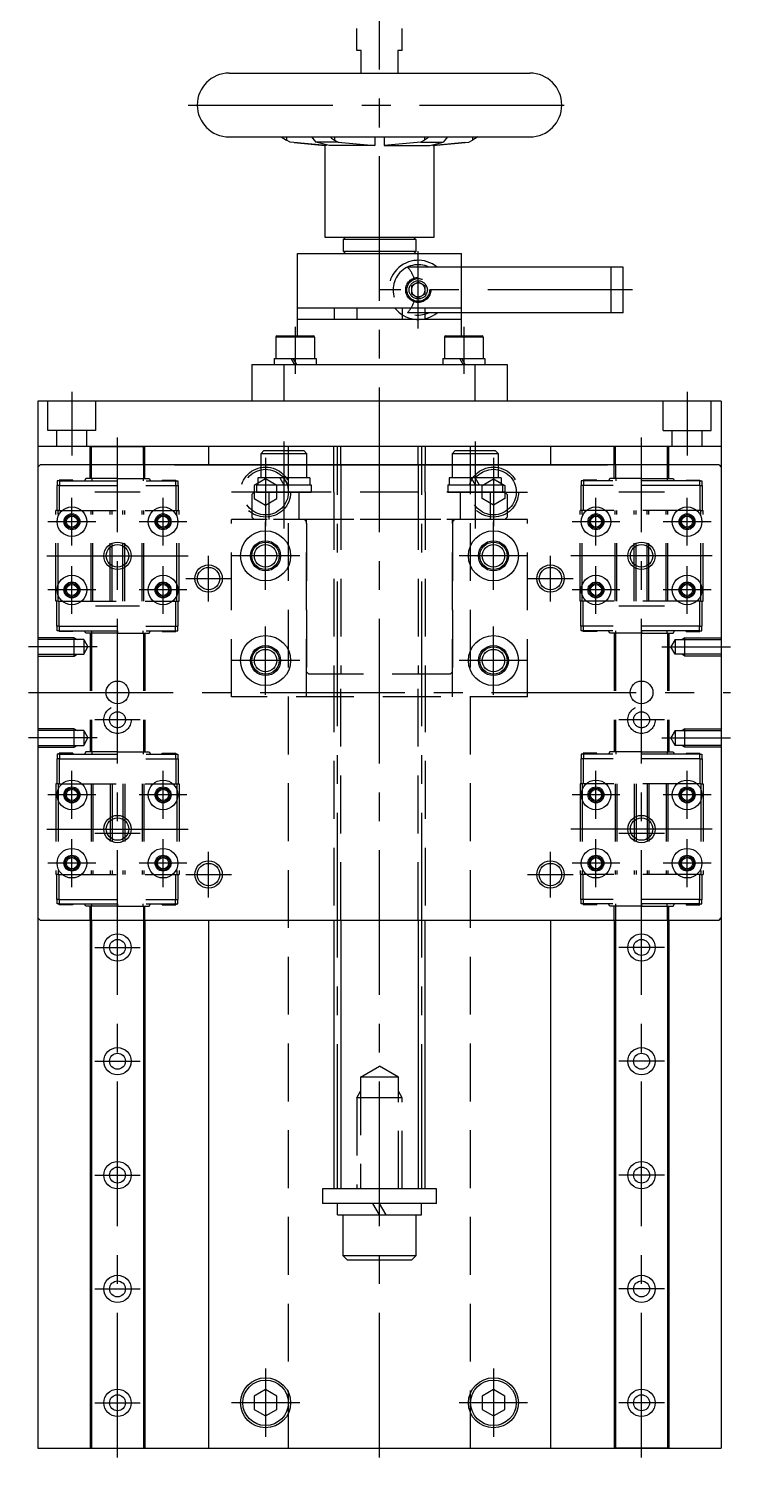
# Model space of a CAD drawing. Extents: x -27 to 423, y -21 to 533.
# Drawn here: x 268.8 to 422.8, y -2 to 311.8 of the extents above; entities that cross this region are included whole.
import ezdxf

# ---------------------------------------------------------------- set-up
doc = ezdxf.new("R2010")
doc.units = 0
doc.linetypes.add('CENTER', pattern=[50.8, 31.75, -6.35, 6.35, -6.35])
doc.linetypes.add('DASHED', pattern=[19.05, 12.7, -6.35])
doc.layers.get('0').update_dxf_attribs({"linetype": 'CONTINUOUS'})
doc.layers.add('CENTER', color=1, linetype='CENTER')

msp = doc.modelspace()

# ---------------------------------------------------------------- linework, layer by layer
at = {"color": 7, "linetype": 'CONTINUOUS'}
for p, q in [((340.76, 307), (340.76, 311.79)), ((350.76, 307), (350.76, 311.79)), ((341.76, 307), (340.76, 307)), ((341.76, 302), (341.76, 307)), ((349.76, 307), (349.76, 302)), ((350.76, 307), (349.76, 307)), ((312.76, 302), (378.76, 302)), ((312.76, 288), (378.76, 288)), ((324.16, 288), (325.34, 287.31)), ((325.34, 288), (325.34, 287.31)), ((326.16, 286.82), (325.34, 287.31)), ((334.07, 286.14), (326.16, 286.82)), ((327.05, 286.75), (333.76, 286.14)), ((330.82, 288), (331.44, 287.31)), ((331.44, 287.31), (331.75, 286.82)), ((336.72, 286.82), (331.75, 286.82)), ((334.69, 286.14), (331.75, 286.82)), ((333.76, 286.14), (333.76, 266)), ((334.07, 286.14), (333.76, 286.14)), ((334.07, 286.28), (334.07, 286.14)), ((344.76, 286.14), (334.69, 286.14)), ((335.24, 287.72), (335.88, 287.31)), ((335.88, 288), (335.88, 287.31)), ((335.89, 287.31), (336.72, 286.82)), ((336.72, 286.82), (344.76, 286.14)), ((344.76, 288), (344.76, 286.14)), ((346.76, 288), (346.76, 286.14)), ((354.79, 286.82), (346.76, 286.14)), ((346.76, 286.14), (356.82, 286.14)), ((355.63, 287.31), (354.79, 286.82)), ((354.79, 286.82), (359.76, 286.82)), ((355.63, 288), (355.63, 287.31)), ((356.28, 287.72), (355.63, 287.31)), ((356.82, 286.14), (359.76, 286.82)), ((357.44, 286.14), (365.35, 286.82)), ((357.44, 286.28), (357.44, 286.14)), ((357.44, 286.14), (357.76, 286.14)), ((364.46, 286.75), (357.76, 286.14)), ((357.76, 266), (357.76, 286.14)), ((360.07, 287.31), (359.76, 286.82)), ((360.7, 288), (360.07, 287.31)), ((365.35, 286.82), (366.17, 287.31)), ((367.35, 288), (366.17, 287.31)), ((366.17, 288), (366.17, 287.31)), ((333.76, 266), (345.76, 266)), ((337.76, 265.5), (338.26, 266)), ((353.76, 265.5), (337.76, 265.5)), ((337.76, 265.5), (337.76, 262.9)), ((345.76, 266), (357.76, 266)), ((353.76, 265.5), (353.26, 266)), ((353.76, 265.5), (353.76, 262.9)), ((327.78, 244.3), (327.78, 262.4)), ((327.78, 262.4), (363.76, 262.4)), ((327.78, 262.4), (333.85, 262.4)), ((337.76, 262.9), (345.76, 262.9)), ((337.76, 262.9), (338.26, 262.4)), ((345.76, 262.9), (353.76, 262.9)), ((353.76, 262.9), (353.26, 262.4)), ((357.66, 262.4), (363.76, 262.4)), ((363.73, 244.3), (363.73, 262.4)), ((396.57, 259.4), (363.76, 259.4)), ((396.57, 249.4), (396.57, 259.4)), ((399.26, 259.4), (396.57, 259.4)), ((399.26, 249.4), (399.26, 259.4)), ((363.76, 250.4), (327.78, 250.4)), ((363.76, 247.9), (327.78, 247.9)), ((335.81, 250.4), (335.81, 247.9)), ((340.76, 250.4), (340.76, 247.9)), ((350.76, 250.4), (350.76, 247.9)), ((355.71, 250.4), (355.71, 247.9)), ((396.57, 249.4), (363.76, 249.4)), ((399.26, 249.4), (396.57, 249.4)), ((331.51, 244.05), (323.01, 244.05)), ((323.01, 244.05), (323.01, 239.3)), ((323.26, 244.3), (331.26, 244.3)), ((331.51, 244.05), (331.51, 239.3)), ((368.51, 244.05), (360.01, 244.05)), ((360.01, 244.05), (360.01, 239.3)), ((360.26, 244.3), (368.26, 244.3)), ((368.51, 244.05), (368.51, 239.3)), ((322.66, 239.3), (331.86, 239.3)), ((322.66, 239.3), (322.66, 238)), ((327.1, 238), (326.35, 239.3)), ((327.59, 238), (326.84, 239.3)), ((331.86, 239.3), (331.86, 238)), ((359.66, 239.3), (368.86, 239.3)), ((359.66, 239.3), (359.66, 238)), ((364.1, 238), (363.35, 239.3)), ((364.59, 238), (363.84, 239.3)), ((368.86, 239.3), (368.86, 238)), ((317.76, 238), (324.74, 238)), ((317.76, 238), (317.76, 230)), ((324.74, 238), (366.77, 238)), ((324.74, 238), (324.74, 230)), ((366.77, 238), (373.76, 238)), ((366.77, 230), (366.77, 238)), ((373.76, 238), (373.76, 230)), ((420.76, 230), (270.76, 230)), ((270.76, 230), (270.76, 0)), ((373.76, 230), (317.76, 230)), ((420.76, 230), (420.76, 0)), ((420.76, 220), (270.76, 220)), ((282.26, 220), (294.26, 220)), ((282.26, 216), (282.26, 220)), ((282.56, 216), (282.56, 220)), ((293.96, 216), (293.96, 220)), ((294.26, 216), (294.26, 220)), ((308.26, 220), (308.26, 216)), ((335.76, 216), (335.76, 220)), ((337.26, 216), (337.26, 220)), ((354.26, 216), (354.26, 220)), ((355.76, 220), (355.76, 216)), ((383.26, 220), (383.26, 216)), ((409.26, 220), (397.26, 220)), ((397.26, 216), (397.26, 220)), ((397.56, 216), (397.56, 220)), ((408.96, 216), (408.96, 220)), ((409.26, 216), (409.26, 220)), ((319.76, 218.5), (320.36, 219.1)), ((319.76, 218.5), (329.76, 218.5)), ((319.76, 216), (319.76, 218.5)), ((320.36, 219.1), (329.16, 219.1)), ((329.16, 219.1), (329.76, 218.5)), ((329.76, 218.5), (329.76, 216)), ((361.76, 218.5), (362.36, 219.1)), ((361.76, 218.5), (371.76, 218.5)), ((361.76, 216), (361.76, 218.5)), ((362.36, 219.1), (371.16, 219.1)), ((371.16, 219.1), (371.76, 218.5)), ((371.76, 218.5), (371.76, 216)), ((271.26, 216), (270.76, 215.5)), ((271.26, 216), (270.76, 215.5)), ((270.76, 215.5), (270.76, 116.5)), ((270.76, 215.5), (270.76, 116.5)), ((420.26, 216), (271.26, 216)), ((420.26, 216), (271.26, 216)), ((300.76, 216), (295.76, 216)), ((300.76, 216), (390.76, 216)), ((390.76, 216), (395.76, 216)), ((420.26, 216), (420.76, 215.5)), ((420.26, 216), (420.76, 215.5)), ((420.76, 215.5), (420.76, 116.5)), ((420.76, 215.5), (420.76, 116.5)), ((271.26, 116), (270.76, 116.5)), ((271.26, 116), (270.76, 116.5)), ((420.26, 116), (420.76, 116.5)), ((420.26, 116), (420.76, 116.5)), ((271.26, 116), (420.26, 116)), ((271.26, 116), (420.26, 116)), ((282.26, 116), (282.26, 0)), ((282.56, 116), (282.56, 0)), ((293.96, 116), (293.96, 0)), ((294.26, 116), (294.26, 0)), ((300.76, 116), (338.76, 116)), ((308.26, 116), (308.26, 0)), ((334.76, 116), (356.76, 116)), ((335.76, 116), (335.76, 57)), ((337.26, 116), (337.26, 57)), ((338.76, 116), (352.76, 116)), ((352.76, 116), (390.76, 116)), ((354.26, 116), (354.26, 57)), ((355.76, 57), (355.76, 116)), ((383.26, 116), (383.26, 0)), ((397.26, 116), (397.26, 0)), ((397.56, 116), (397.56, 0)), ((408.96, 116), (408.96, 0)), ((409.26, 116), (409.26, 0)), ((358.26, 57), (333.26, 57)), ((333.26, 57), (333.26, 53.8)), ((355.76, 57), (335.76, 57)), ((358.26, 53.8), (358.26, 57)), ((358.26, 53.8), (333.26, 53.8)), ((354.96, 53.8), (336.56, 53.8)), ((336.56, 51.3), (336.56, 53.8)), ((345.76, 51.3), (344.31, 53.8)), ((347.2, 51.3), (345.76, 53.8)), ((354.96, 51.3), (354.96, 53.8)), ((336.56, 51.3), (354.96, 51.3)), ((337.76, 42.3), (337.76, 51.3)), ((353.76, 51.3), (353.76, 42.3)), ((338.76, 41.3), (337.76, 42.3)), ((353.76, 42.3), (337.76, 42.3)), ((352.76, 41.3), (338.76, 41.3)), ((353.76, 42.3), (352.76, 41.3)), ((320.76, 12.89), (318.26, 11.44)), ((323.26, 11.44), (320.76, 12.89)), ((370.76, 12.89), (368.26, 11.44)), ((373.26, 11.44), (370.76, 12.89)), ((318.26, 11.44), (318.26, 8.56)), ((323.26, 8.56), (323.26, 11.44)), ((368.26, 11.44), (368.26, 8.56)), ((373.26, 8.56), (373.26, 11.44)), ((318.26, 8.56), (320.76, 7.11)), ((320.76, 7.11), (323.26, 8.56)), ((368.26, 8.56), (370.76, 7.11)), ((370.76, 7.11), (373.26, 8.56)), ((282.26, 0), (294.26, 0)), ((409.26, 0), (397.26, 0)), ((270.76, 0), (420.76, 0))]:
    msp.add_line(p, q, dxfattribs=at)
at = {"color": 3, "linetype": 'DASHED'}
for p, q in [((363.76, 259.4), (351.9, 259.4)), ((354.26, 256.13), (352.76, 255.27)), ((352.76, 255.27), (352.76, 253.53)), ((355.76, 255.27), (354.26, 256.13)), ((355.76, 253.53), (355.76, 255.27)), ((352.76, 253.53), (354.26, 252.67)), ((354.26, 252.67), (355.76, 253.53)), ((363.76, 249.4), (351.9, 249.4)), ((273.01, 223.5), (273.01, 230)), ((283.51, 223.5), (283.51, 230)), ((408.01, 223.5), (408.01, 230)), ((418.51, 223.5), (418.51, 230)), ((283.51, 223.5), (273.01, 223.5)), ((274.96, 220), (274.96, 223.5)), ((281.56, 220), (281.56, 223.5)), ((408.01, 223.5), (418.51, 223.5)), ((409.96, 220), (409.96, 223.5)), ((416.56, 220), (416.56, 223.5)), ((325.76, 0), (325.76, 220)), ((365.76, 0), (365.76, 220)), ((282.26, 212.95), (282.26, 216)), ((282.56, 212.95), (282.56, 216)), ((293.96, 216), (293.96, 212.95)), ((294.26, 212.95), (294.26, 216)), ((319.76, 213.1), (319.76, 216)), ((329.76, 216), (329.76, 213.1)), ((335.76, 210), (335.76, 216)), ((335.76, 210), (335.76, 216)), ((337.26, 216), (337.26, 210)), ((337.26, 216), (337.26, 210)), ((354.26, 216), (354.26, 210)), ((354.26, 216), (354.26, 210)), ((355.76, 210), (355.76, 216)), ((355.76, 210), (355.76, 216)), ((361.76, 213.1), (361.76, 216)), ((371.76, 216), (371.76, 213.1)), ((397.26, 212.95), (397.26, 216)), ((397.56, 216), (397.56, 212.95)), ((408.96, 212.95), (408.96, 216)), ((409.26, 212.95), (409.26, 216)), ((275.46, 211.45), (274.96, 211.45)), ((274.96, 211.45), (274.96, 205.95)), ((275.01, 212.45), (275.01, 211.45)), ((275.51, 212.45), (275.01, 212.45)), ((278.46, 212.65), (275.46, 212.65)), ((275.46, 212.65), (275.46, 212.45)), ((275.46, 211.45), (301.06, 211.45)), ((275.46, 211.45), (275.46, 205.95)), ((275.51, 212.45), (301.01, 212.45)), ((275.51, 212.45), (275.51, 211.45)), ((278.46, 212.45), (278.46, 212.65)), ((281.33, 212.95), (281.03, 212.45)), ((282.63, 212.95), (281.33, 212.95)), ((282.63, 212.95), (282.63, 212.45)), ((288.26, 212.95), (282.63, 212.95)), ((288.26, 212.45), (288.26, 212.95)), ((288.26, 212.95), (293.89, 212.95)), ((293.89, 212.95), (293.89, 212.45)), ((293.89, 212.95), (295.19, 212.95)), ((295.19, 212.95), (295.49, 212.45)), ((298.06, 212.65), (301.06, 212.65)), ((298.06, 212.65), (298.06, 212.45)), ((301.01, 212.45), (301.01, 211.45)), ((301.01, 212.45), (301.51, 212.45)), ((301.06, 212.45), (301.06, 212.65)), ((301.06, 211.45), (301.56, 211.45)), ((301.06, 211.45), (301.06, 205.95)), ((301.51, 212.45), (301.51, 211.45)), ((301.56, 211.45), (301.56, 205.95)), ((320.76, 212.89), (318.26, 211.44)), ((318.26, 211.44), (318.26, 208.56)), ((318.76, 211.6), (330.76, 211.6)), ((318.76, 211.6), (318.76, 210)), ((319.06, 213.1), (319.06, 211.6)), ((330.46, 213.1), (319.06, 213.1)), ((323.26, 211.44), (320.76, 212.89)), ((323.26, 208.56), (323.26, 211.44)), ((323.89, 213.1), (324.76, 211.6)), ((324.76, 213.1), (325.62, 211.6)), ((330.46, 213.1), (330.46, 211.6)), ((330.76, 211.6), (330.76, 210)), ((360.76, 211.6), (372.76, 211.6)), ((360.76, 211.6), (360.76, 210)), ((361.06, 213.1), (361.06, 211.6)), ((372.46, 213.1), (361.06, 213.1)), ((365.89, 213.1), (366.76, 211.6)), ((366.76, 213.1), (367.62, 211.6)), ((368.26, 211.44), (370.76, 212.89)), ((368.26, 208.56), (368.26, 211.44)), ((370.76, 212.89), (373.26, 211.44)), ((372.46, 213.1), (372.46, 211.6)), ((372.76, 211.6), (372.76, 210)), ((373.26, 211.44), (373.26, 208.56)), ((390.46, 211.45), (389.96, 211.45)), ((389.96, 211.45), (389.96, 205.95)), ((390.51, 212.45), (390.01, 212.45)), ((390.01, 212.45), (390.01, 211.45)), ((393.46, 212.65), (390.46, 212.65)), ((390.46, 212.45), (390.46, 212.65)), ((416.06, 211.45), (390.46, 211.45)), ((390.46, 211.45), (390.46, 205.95)), ((416.01, 212.45), (390.51, 212.45)), ((390.51, 212.45), (390.51, 211.45)), ((393.46, 212.65), (393.46, 212.45)), ((396.33, 212.95), (396.03, 212.45)), ((397.63, 212.95), (396.33, 212.95)), ((397.63, 212.95), (397.63, 212.45)), ((403.26, 212.95), (397.63, 212.95)), ((403.26, 212.95), (408.89, 212.95)), ((403.26, 212.45), (403.26, 212.95)), ((408.89, 212.95), (408.89, 212.45)), ((408.89, 212.95), (410.19, 212.95)), ((410.19, 212.95), (410.49, 212.45)), ((413.06, 212.65), (416.06, 212.65)), ((413.06, 212.45), (413.06, 212.65)), ((416.01, 212.45), (416.01, 211.45)), ((416.01, 212.45), (416.51, 212.45)), ((416.06, 212.65), (416.06, 212.45)), ((416.06, 211.45), (416.06, 205.95)), ((416.06, 211.45), (416.56, 211.45)), ((416.51, 212.45), (416.51, 211.45)), ((416.56, 211.45), (416.56, 205.95)), ((317.76, 209.5), (318.26, 210)), ((317.76, 209.5), (317.76, 204.5)), ((373.26, 210), (318.26, 210)), ((318.26, 208.56), (320.76, 207.11)), ((318.76, 210), (330.76, 210)), ((320.76, 207.11), (323.26, 208.56)), ((321.46, 210), (321.46, 204)), ((328.06, 210), (328.06, 204)), ((335.76, 210), (335.76, 170)), ((335.76, 210), (335.76, 170)), ((337.26, 210), (337.26, 170)), ((337.26, 210), (337.26, 170)), ((354.26, 210), (354.26, 170)), ((354.26, 210), (354.26, 170)), ((355.76, 210), (355.76, 170)), ((355.76, 210), (355.76, 170)), ((360.76, 210), (372.76, 210)), ((363.46, 210), (363.46, 204)), ((370.76, 207.11), (368.26, 208.56)), ((370.06, 210), (370.06, 204)), ((373.26, 208.56), (370.76, 207.11)), ((373.76, 209.5), (373.26, 210)), ((373.76, 209.5), (373.76, 204.5)), ((274.76, 186.05), (274.76, 205.95)), ((275.26, 205.95), (274.76, 205.95)), ((275.26, 205.95), (301.26, 205.95)), ((275.26, 186.05), (275.26, 205.95)), ((282.46, 186.05), (282.46, 205.95)), ((282.86, 186.05), (282.86, 205.95)), ((286.66, 186.05), (286.66, 205.95)), ((287.06, 186.05), (287.06, 205.95)), ((289.46, 186.05), (289.46, 205.95)), ((289.86, 186.05), (289.86, 205.95)), ((293.66, 186.05), (293.66, 205.95)), ((294.06, 186.05), (294.06, 205.95)), ((301.26, 186.05), (301.26, 205.95)), ((301.26, 205.95), (301.76, 205.95)), ((301.76, 186.05), (301.76, 205.95)), ((378.26, 204), (313.26, 204)), ((313.26, 165), (313.26, 204)), ((317.76, 204.5), (318.26, 204)), ((373.26, 204), (318.26, 204)), ((329.76, 165), (329.76, 204)), ((361.76, 165), (361.76, 204)), ((373.76, 204.5), (373.26, 204)), ((378.26, 165), (378.26, 204)), ((389.76, 186.05), (389.76, 205.95)), ((390.26, 205.95), (389.76, 205.95)), ((416.26, 205.95), (390.26, 205.95)), ((390.26, 186.05), (390.26, 205.95)), ((397.46, 186.05), (397.46, 205.95)), ((397.86, 186.05), (397.86, 205.95)), ((401.66, 186.05), (401.66, 205.95)), ((402.06, 186.05), (402.06, 205.95)), ((404.46, 186.05), (404.46, 205.95)), ((404.86, 186.05), (404.86, 205.95)), ((408.66, 186.05), (408.66, 205.95)), ((409.06, 186.05), (409.06, 205.95)), ((416.26, 186.05), (416.26, 205.95)), ((416.26, 205.95), (416.76, 205.95)), ((416.76, 186.05), (416.76, 205.95)), ((329.76, 203.2), (329.76, 170.5)), ((361.76, 203.2), (361.76, 170.5)), ((275.26, 186.05), (274.76, 186.05)), ((274.96, 180.55), (274.96, 186.05)), ((275.26, 186.05), (301.26, 186.05)), ((275.46, 180.55), (275.46, 186.05)), ((301.06, 180.55), (301.06, 186.05)), ((301.26, 186.05), (301.76, 186.05)), ((301.56, 180.55), (301.56, 186.05)), ((390.26, 186.05), (389.76, 186.05)), ((389.96, 180.55), (389.96, 186.05)), ((416.26, 186.05), (390.26, 186.05)), ((390.46, 180.55), (390.46, 186.05)), ((416.06, 180.55), (416.06, 186.05)), ((416.26, 186.05), (416.76, 186.05)), ((416.56, 180.55), (416.56, 186.05)), ((275.46, 180.55), (274.96, 180.55)), ((275.01, 179.55), (275.01, 180.55)), ((275.51, 179.55), (275.01, 179.55)), ((275.46, 180.55), (301.06, 180.55)), ((275.46, 179.55), (275.46, 179.35)), ((278.46, 179.35), (275.46, 179.35)), ((275.51, 179.55), (275.51, 180.55)), ((275.51, 179.55), (301.01, 179.55)), ((278.46, 179.35), (278.46, 179.55)), ((281.33, 179.05), (281.03, 179.55)), ((282.63, 179.05), (281.33, 179.05)), ((282.26, 179.05), (282.26, 152.95)), ((282.56, 179.05), (282.56, 152.95)), ((282.63, 179.05), (282.63, 179.55)), ((288.26, 179.05), (282.63, 179.05)), ((288.26, 179.55), (288.26, 179.05)), ((288.26, 179.05), (293.89, 179.05)), ((293.89, 179.05), (293.89, 179.55)), ((293.89, 179.05), (295.19, 179.05)), ((293.96, 179.05), (293.96, 152.95)), ((294.26, 179.05), (294.26, 152.95)), ((295.19, 179.05), (295.49, 179.55)), ((298.06, 179.55), (298.06, 179.35)), ((298.06, 179.35), (301.06, 179.35)), ((301.01, 179.55), (301.01, 180.55)), ((301.01, 179.55), (301.51, 179.55)), ((301.06, 180.55), (301.56, 180.55)), ((301.06, 179.35), (301.06, 179.55)), ((301.51, 179.55), (301.51, 180.55)), ((390.46, 180.55), (389.96, 180.55)), ((390.01, 179.55), (390.01, 180.55)), ((390.51, 179.55), (390.01, 179.55)), ((416.06, 180.55), (390.46, 180.55)), ((390.46, 179.35), (390.46, 179.55)), ((393.46, 179.35), (390.46, 179.35)), ((390.51, 179.55), (390.51, 180.55)), ((416.01, 179.55), (390.51, 179.55)), ((393.46, 179.55), (393.46, 179.35)), ((396.33, 179.05), (396.03, 179.55)), ((397.63, 179.05), (396.33, 179.05)), ((397.26, 179.05), (397.26, 152.95)), ((397.56, 179.05), (397.56, 152.95)), ((397.63, 179.05), (397.63, 179.55)), ((403.26, 179.05), (397.63, 179.05)), ((403.26, 179.55), (403.26, 179.05)), ((403.26, 179.05), (408.89, 179.05)), ((408.89, 179.05), (408.89, 179.55)), ((408.89, 179.05), (410.19, 179.05)), ((408.96, 179.05), (408.96, 152.95)), ((409.26, 179.05), (409.26, 152.95)), ((410.19, 179.05), (410.49, 179.55)), ((413.06, 179.35), (413.06, 179.55)), ((413.06, 179.35), (416.06, 179.35)), ((416.01, 179.55), (416.01, 180.55)), ((416.01, 179.55), (416.51, 179.55)), ((416.06, 180.55), (416.56, 180.55)), ((416.06, 179.55), (416.06, 179.35)), ((416.51, 179.55), (416.51, 180.55)), ((278.76, 178), (270.76, 178)), ((280.86, 177.62), (270.76, 177.62)), ((278.76, 174), (278.76, 178)), ((278.76, 178), (279.41, 177.62)), ((280.86, 177.62), (280.86, 174.38)), ((280.86, 177.62), (281.79, 176)), ((280.86, 174.38), (281.79, 176)), ((410.66, 177.62), (409.72, 176)), ((410.66, 174.38), (409.72, 176)), ((410.66, 177.62), (420.76, 177.62)), ((410.66, 177.62), (410.66, 174.38)), ((412.76, 178), (412.1, 177.62)), ((412.76, 178), (420.76, 178)), ((412.76, 174), (412.76, 178)), ((270.76, 174.38), (280.86, 174.38)), ((270.76, 174), (278.76, 174)), ((278.76, 174), (279.41, 174.38)), ((420.76, 174.38), (410.66, 174.38)), ((412.76, 174), (412.1, 174.38)), ((420.76, 174), (412.76, 174)), ((330.26, 170), (329.76, 170.5)), ((361.26, 170), (330.26, 170)), ((335.76, 170), (335.76, 116)), ((337.26, 116), (337.26, 170)), ((354.26, 116), (354.26, 170)), ((355.76, 170), (355.76, 116)), ((361.76, 170.5), (361.26, 170)), ((378.26, 165), (313.26, 165)), ((278.76, 158), (270.76, 158)), ((280.86, 157.62), (270.76, 157.62)), ((278.76, 154), (278.76, 158)), ((278.76, 158), (279.41, 157.62)), ((280.86, 157.62), (280.86, 154.38)), ((280.86, 157.62), (281.79, 156)), ((410.66, 157.62), (409.72, 156)), ((410.66, 157.62), (420.76, 157.62)), ((410.66, 157.62), (410.66, 154.38)), ((412.76, 158), (412.1, 157.62)), ((412.76, 158), (420.76, 158)), ((412.76, 154), (412.76, 158)), ((270.76, 154.38), (280.86, 154.38)), ((270.76, 154), (278.76, 154)), ((278.76, 154), (279.41, 154.38)), ((280.86, 154.38), (281.79, 156)), ((410.66, 154.38), (409.72, 156)), ((420.76, 154.38), (410.66, 154.38)), ((412.76, 154), (412.1, 154.38)), ((420.76, 154), (412.76, 154)), ((274.96, 151.45), (274.96, 145.95)), ((275.46, 151.45), (274.96, 151.45)), ((275.01, 152.45), (275.01, 151.45)), ((275.51, 152.45), (275.01, 152.45)), ((278.46, 152.65), (275.46, 152.65)), ((275.46, 152.45), (275.46, 152.65)), ((275.46, 151.45), (301.06, 151.45)), ((275.46, 151.45), (275.46, 145.95)), ((275.51, 152.45), (301.01, 152.45)), ((275.51, 152.45), (275.51, 151.45)), ((278.46, 152.65), (278.46, 152.45)), ((281.33, 152.95), (281.03, 152.45)), ((282.63, 152.95), (281.33, 152.95)), ((288.26, 152.95), (282.63, 152.95)), ((282.63, 152.95), (282.63, 152.45)), ((288.26, 152.95), (293.89, 152.95)), ((288.26, 152.45), (288.26, 152.95)), ((293.89, 152.95), (295.19, 152.95)), ((293.89, 152.95), (293.89, 152.45)), ((295.19, 152.95), (295.49, 152.45)), ((298.06, 152.65), (301.06, 152.65)), ((298.06, 152.45), (298.06, 152.65)), ((301.01, 152.45), (301.01, 151.45)), ((301.01, 152.45), (301.51, 152.45)), ((301.06, 152.65), (301.06, 152.45)), ((301.06, 151.45), (301.06, 145.95)), ((301.06, 151.45), (301.56, 151.45)), ((301.51, 152.45), (301.51, 151.45)), ((301.56, 151.45), (301.56, 145.95)), ((389.96, 151.45), (389.96, 145.95)), ((390.46, 151.45), (389.96, 151.45)), ((390.01, 152.45), (390.01, 151.45)), ((390.51, 152.45), (390.01, 152.45)), ((393.46, 152.65), (390.46, 152.65)), ((390.46, 152.65), (390.46, 152.45)), ((416.06, 151.45), (390.46, 151.45)), ((390.46, 151.45), (390.46, 145.95)), ((416.01, 152.45), (390.51, 152.45)), ((390.51, 152.45), (390.51, 151.45)), ((393.46, 152.45), (393.46, 152.65)), ((396.33, 152.95), (396.03, 152.45)), ((397.63, 152.95), (396.33, 152.95)), ((403.26, 152.95), (397.63, 152.95)), ((397.63, 152.95), (397.63, 152.45)), ((403.26, 152.95), (408.89, 152.95)), ((403.26, 152.45), (403.26, 152.95)), ((408.89, 152.95), (408.89, 152.45)), ((408.89, 152.95), (410.19, 152.95)), ((410.19, 152.95), (410.49, 152.45)), ((413.06, 152.65), (416.06, 152.65)), ((413.06, 152.65), (413.06, 152.45)), ((416.01, 152.45), (416.01, 151.45)), ((416.01, 152.45), (416.51, 152.45)), ((416.06, 152.45), (416.06, 152.65)), ((416.06, 151.45), (416.06, 145.95)), ((416.06, 151.45), (416.56, 151.45)), ((416.51, 152.45), (416.51, 151.45)), ((416.56, 151.45), (416.56, 145.95)), ((274.76, 145.95), (274.76, 126.05)), ((275.26, 145.95), (274.76, 145.95)), ((275.26, 145.95), (275.26, 126.05)), ((275.26, 145.95), (301.26, 145.95)), ((282.46, 145.95), (282.46, 126.05)), ((282.86, 145.95), (282.86, 126.05)), ((286.66, 145.95), (286.66, 126.05)), ((287.06, 145.95), (287.06, 126.05)), ((289.46, 145.95), (289.46, 126.05)), ((289.86, 145.95), (289.86, 126.05)), ((293.66, 145.95), (293.66, 126.05)), ((294.06, 145.95), (294.06, 126.05)), ((301.26, 145.95), (301.26, 126.05)), ((301.26, 145.95), (301.76, 145.95)), ((301.76, 145.95), (301.76, 126.05)), ((389.76, 145.95), (389.76, 126.05)), ((390.26, 145.95), (389.76, 145.95)), ((416.26, 145.95), (390.26, 145.95)), ((390.26, 145.95), (390.26, 126.05)), ((397.46, 145.95), (397.46, 126.05)), ((397.86, 145.95), (397.86, 126.05)), ((401.66, 145.95), (401.66, 126.05)), ((402.06, 145.95), (402.06, 126.05)), ((404.46, 145.95), (404.46, 126.05)), ((404.86, 145.95), (404.86, 126.05)), ((408.66, 145.95), (408.66, 126.05)), ((409.06, 145.95), (409.06, 126.05)), ((416.26, 145.95), (416.26, 126.05)), ((416.26, 145.95), (416.76, 145.95)), ((416.76, 145.95), (416.76, 126.05)), ((275.26, 126.05), (274.76, 126.05)), ((274.96, 120.55), (274.96, 126.05)), ((275.26, 126.05), (301.26, 126.05)), ((275.46, 120.55), (275.46, 126.05)), ((301.06, 120.55), (301.06, 126.05)), ((301.26, 126.05), (301.76, 126.05)), ((301.56, 120.55), (301.56, 126.05)), ((390.26, 126.05), (389.76, 126.05)), ((389.96, 120.55), (389.96, 126.05)), ((416.26, 126.05), (390.26, 126.05)), ((390.46, 120.55), (390.46, 126.05)), ((416.06, 120.55), (416.06, 126.05)), ((416.26, 126.05), (416.76, 126.05)), ((416.56, 120.55), (416.56, 126.05)), ((275.46, 120.55), (274.96, 120.55)), ((275.01, 119.55), (275.01, 120.55)), ((275.51, 119.55), (275.01, 119.55)), ((275.46, 120.55), (301.06, 120.55)), ((275.46, 119.35), (275.46, 119.55)), ((278.46, 119.35), (275.46, 119.35)), ((275.51, 119.55), (275.51, 120.55)), ((275.51, 119.55), (301.01, 119.55)), ((278.46, 119.55), (278.46, 119.35)), ((281.33, 119.05), (281.03, 119.55)), ((282.63, 119.05), (282.63, 119.55)), ((288.26, 119.55), (288.26, 119.05)), ((293.89, 119.05), (293.89, 119.55)), ((295.19, 119.05), (295.49, 119.55)), ((298.06, 119.35), (298.06, 119.55)), ((298.06, 119.35), (301.06, 119.35)), ((301.01, 119.55), (301.01, 120.55)), ((301.01, 119.55), (301.51, 119.55)), ((301.06, 120.55), (301.56, 120.55)), ((301.06, 119.55), (301.06, 119.35)), ((301.51, 119.55), (301.51, 120.55)), ((390.46, 120.55), (389.96, 120.55)), ((390.01, 119.55), (390.01, 120.55)), ((390.51, 119.55), (390.01, 119.55)), ((416.06, 120.55), (390.46, 120.55)), ((390.46, 119.55), (390.46, 119.35)), ((393.46, 119.35), (390.46, 119.35)), ((390.51, 119.55), (390.51, 120.55)), ((416.01, 119.55), (390.51, 119.55)), ((393.46, 119.35), (393.46, 119.55)), ((396.33, 119.05), (396.03, 119.55)), ((397.63, 119.05), (397.63, 119.55)), ((403.26, 119.55), (403.26, 119.05)), ((408.89, 119.05), (408.89, 119.55)), ((410.19, 119.05), (410.49, 119.55)), ((413.06, 119.55), (413.06, 119.35)), ((413.06, 119.35), (416.06, 119.35)), ((416.01, 119.55), (416.01, 120.55)), ((416.01, 119.55), (416.51, 119.55)), ((416.06, 120.55), (416.56, 120.55)), ((416.06, 119.35), (416.06, 119.55)), ((416.51, 119.55), (416.51, 120.55)), ((282.63, 119.05), (281.33, 119.05)), ((282.26, 116), (282.26, 119.05)), ((282.56, 116), (282.56, 119.05)), ((288.26, 119.05), (282.63, 119.05)), ((288.26, 119.05), (293.89, 119.05)), ((293.89, 119.05), (295.19, 119.05)), ((293.96, 119.05), (293.96, 116)), ((294.26, 116), (294.26, 119.05)), ((397.63, 119.05), (396.33, 119.05)), ((397.26, 116), (397.26, 119.05)), ((397.56, 119.05), (397.56, 116)), ((403.26, 119.05), (397.63, 119.05)), ((403.26, 119.05), (408.89, 119.05)), ((408.89, 119.05), (410.19, 119.05)), ((408.96, 116), (408.96, 119.05)), ((409.26, 116), (409.26, 119.05)), ((341.57, 81.5), (345.76, 83.92)), ((349.94, 81.5), (345.76, 83.92)), ((341.57, 81.5), (341.57, 57)), ((349.94, 81.5), (341.57, 81.5)), ((349.94, 57), (349.94, 81.5)), ((340.76, 77), (341.57, 78.41)), ((340.76, 77), (340.76, 57)), ((350.76, 77), (340.76, 77)), ((350.76, 77), (349.94, 78.41)), ((350.76, 57), (350.76, 77))]:
    msp.add_line(p, q, dxfattribs=at)
for centre, radius in [((354.26, 254.4), 2.75), ((354.26, 254.4), 2.5), ((354.26, 254.4), 2), ((320.76, 210), 5.5), ((320.76, 210), 5), ((370.76, 210), 5.5), ((370.76, 210), 5), ((288.26, 160), 3), ((288.26, 160), 1.75), ((403.26, 160), 3), ((403.26, 160), 1.75)]:
    msp.add_circle(centre, radius, dxfattribs=at)
at = {"color": 7, "linetype": 'CONTINUOUS'}
for centre, radius in [((278.26, 203.5), 3.25), ((278.26, 203.5), 1.75), ((278.26, 203.5), 1.23), ((298.26, 203.5), 3.25), ((298.26, 203.5), 1.75), ((298.26, 203.5), 1.23), ((393.26, 203.5), 3.25), ((393.26, 203.5), 1.75), ((393.26, 203.5), 1.23), ((413.26, 203.5), 3.25), ((413.26, 203.5), 1.75), ((413.26, 203.5), 1.23), ((320.76, 196), 5.5), ((370.76, 196), 5.5), ((288.26, 196), 2.46), ((320.76, 196), 3.3), ((320.76, 196), 2.46), ((370.76, 196), 3.3), ((370.76, 196), 2.46), ((403.26, 196), 2.46), ((278.26, 188.5), 3.25), ((298.26, 188.5), 3.25), ((308.26, 191), 2.46), ((383.26, 191), 2.46), ((393.26, 188.5), 3.25), ((413.26, 188.5), 3.25), ((278.26, 188.5), 1.75), ((278.26, 188.5), 1.23), ((298.26, 188.5), 1.75), ((298.26, 188.5), 1.23), ((393.26, 188.5), 1.75), ((393.26, 188.5), 1.23), ((413.26, 188.5), 1.75), ((413.26, 188.5), 1.23), ((320.76, 173), 5.5), ((320.76, 173), 3.3), ((370.76, 173), 5.5), ((370.76, 173), 3.3), ((320.76, 173), 2.46), ((370.76, 173), 2.46), ((288.26, 166), 2.5), ((403.26, 166), 2.5), ((278.26, 143.5), 3.25), ((278.26, 143.5), 1.75), ((278.26, 143.5), 1.23), ((298.26, 143.5), 3.25), ((298.26, 143.5), 1.75), ((298.26, 143.5), 1.23), ((393.26, 143.5), 3.25), ((393.26, 143.5), 1.75), ((393.26, 143.5), 1.23), ((413.26, 143.5), 3.25), ((413.26, 143.5), 1.75), ((413.26, 143.5), 1.23), ((288.26, 136), 2.46), ((403.26, 136), 2.46), ((278.26, 128.5), 3.25), ((278.26, 128.5), 1.75), ((278.26, 128.5), 1.23), ((298.26, 128.5), 3.25), ((298.26, 128.5), 1.75), ((298.26, 128.5), 1.23), ((393.26, 128.5), 3.25), ((393.26, 128.5), 1.75), ((393.26, 128.5), 1.23), ((413.26, 128.5), 3.25), ((413.26, 128.5), 1.75), ((413.26, 128.5), 1.23), ((308.26, 126), 2.46), ((383.26, 126), 2.46), ((288.26, 110), 3), ((403.26, 110), 3), ((288.26, 110), 1.75), ((403.26, 110), 1.75), ((288.26, 85), 3), ((403.26, 85), 3), ((288.26, 85), 1.75), ((403.26, 85), 1.75), ((288.26, 60), 3), ((403.26, 60), 3), ((288.26, 60), 1.75), ((403.26, 60), 1.75), ((288.26, 35), 3), ((403.26, 35), 3), ((288.26, 35), 1.75), ((403.26, 35), 1.75), ((288.26, 10), 3), ((320.76, 10), 5.5), ((320.76, 10), 5), ((370.76, 10), 5.5), ((370.76, 10), 5), ((403.26, 10), 3), ((288.26, 10), 1.75), ((403.26, 10), 1.75)]:
    msp.add_circle(centre, radius, dxfattribs=at)
at = {"color": 3, "linetype": 'CONTINUOUS'}
for centre, radius in [((278.26, 203.5), 1.5), ((298.26, 203.5), 1.5), ((393.26, 203.5), 1.5), ((413.26, 203.5), 1.5), ((288.26, 196), 3), ((320.76, 196), 3), ((370.76, 196), 3), ((403.26, 196), 3), ((308.26, 191), 3), ((383.26, 191), 3), ((278.26, 188.5), 1.5), ((298.26, 188.5), 1.5), ((393.26, 188.5), 1.5), ((413.26, 188.5), 1.5), ((320.76, 173), 3), ((370.76, 173), 3), ((278.26, 143.5), 1.5), ((298.26, 143.5), 1.5), ((393.26, 143.5), 1.5), ((413.26, 143.5), 1.5), ((288.26, 136), 3), ((403.26, 136), 3), ((278.26, 128.5), 1.5), ((298.26, 128.5), 1.5), ((308.26, 126), 3), ((383.26, 126), 3), ((393.26, 128.5), 1.5), ((413.26, 128.5), 1.5)]:
    msp.add_circle(centre, radius, dxfattribs=at)
at = {"color": 7, "linetype": 'CONTINUOUS'}
for centre, radius, start, end in [((312.76, 295), 7, 90, 270), ((378.76, 295), 7, 270, 90), ((336.2, 289.09), 1.68, 220.462, 234.7696), ((355.31, 289.09), 1.68, 305.2304, 319.538), ((323.26, 244.05), 0.25, 90, 180), ((331.26, 244.05), 0.25, 0, 90), ((360.26, 244.05), 0.25, 90, 180), ((368.26, 244.05), 0.25, 0, 90)]:
    msp.add_arc(centre, radius, start, end, dxfattribs=at)
at = {"color": 3, "linetype": 'DASHED'}
for centre, radius, start, end in [((354.26, 254.4), 6.5, 50.2849, 309.7151), ((354.26, 254.4), 5.53, 64.7754, 295.2246), ((346.65, 254.54), 7.15, 20.1116, 42.7693), ((354.26, 254.4), 1.5, 120, 180), ((354.26, 254.4), 1.5, 180, 240), ((354.26, 254.4), 1.5, 60, 120), ((354.26, 254.4), 1.5, 0, 60), ((354.26, 254.4), 1.5, 300, 0), ((346.65, 254.26), 7.15, 317.2307, 339.8884), ((354.26, 254.4), 1.5, 240, 300), ((328.96, 203.2), 0.8, 0, 90), ((362.56, 203.2), 0.8, 90, 180)]:
    msp.add_arc(centre, radius, start, end, dxfattribs=at)
at = {"layer": 'CENTER', "color": 1, "linetype": 'CENTER'}
for p, q in [((345.76, -2), (345.76, 353)), ((303.76, 295), (387.76, 295)), ((354.26, 245.9), (354.26, 262.9)), ((401.26, 254.4), (345.76, 254.4)), ((327.26, 246.3), (327.26, 236)), ((364.26, 246.3), (364.26, 236)), ((278.26, 232), (278.26, 218)), ((413.26, 232), (413.26, 218)), ((288.26, -2), (288.26, 222)), ((324.76, 221.1), (324.76, 202)), ((336.51, 57), (336.51, 220)), ((355.01, 57), (355.01, 220)), ((366.76, 221.1), (366.76, 202)), ((403.26, -2), (403.26, 222)), ((320.76, 217.5), (320.76, 202.5)), ((370.76, 217.5), (370.76, 202.5)), ((278.26, 198.25), (278.26, 208.75)), ((293.26, 210), (283.26, 210)), ((298.26, 198.25), (298.26, 208.75)), ((328.26, 210), (313.26, 210)), ((363.26, 210), (378.26, 210)), ((393.26, 198.25), (393.26, 208.75)), ((408.26, 210), (398.26, 210)), ((413.26, 198.25), (413.26, 208.75)), ((283.51, 203.5), (273.01, 203.5)), ((303.51, 203.5), (293.01, 203.5)), ((320.76, 188.5), (320.76, 203.5)), ((370.76, 188.5), (370.76, 203.5)), ((398.51, 203.5), (388.01, 203.5)), ((418.51, 203.5), (408.01, 203.5)), ((272.76, 196), (303.76, 196)), ((308.26, 186), (308.26, 196)), ((328.26, 196), (313.26, 196)), ((378.26, 196), (363.26, 196)), ((383.26, 186), (383.26, 196)), ((418.76, 196), (387.76, 196)), ((278.26, 183.25), (278.26, 193.75)), ((298.26, 183.25), (298.26, 193.75)), ((393.26, 183.25), (393.26, 193.75)), ((413.26, 183.25), (413.26, 193.75)), ((283.51, 188.5), (273.01, 188.5)), ((303.51, 188.5), (293.01, 188.5)), ((303.26, 191), (313.26, 191)), ((378.26, 191), (388.26, 191)), ((398.51, 188.5), (388.01, 188.5)), ((418.51, 188.5), (408.01, 188.5)), ((283.46, 185), (293.06, 185)), ((398.26, 185), (408.26, 185)), ((320.76, 165.5), (320.76, 180.5)), ((370.76, 165.5), (370.76, 180.5)), ((283.79, 176), (268.76, 176)), ((407.72, 176), (422.76, 176)), ((328.26, 173), (313.26, 173)), ((378.26, 173), (363.26, 173)), ((268.76, 166), (422.76, 166)), ((293.26, 160), (283.26, 160)), ((408.26, 160), (398.26, 160)), ((283.79, 156), (268.76, 156)), ((407.72, 156), (422.76, 156)), ((278.26, 138.25), (278.26, 148.75)), ((298.26, 138.25), (298.26, 148.75)), ((393.26, 138.25), (393.26, 148.75)), ((413.26, 138.25), (413.26, 148.75)), ((283.51, 143.5), (273.01, 143.5)), ((303.51, 143.5), (293.01, 143.5)), ((398.51, 143.5), (388.01, 143.5)), ((418.51, 143.5), (408.01, 143.5)), ((272.76, 136), (303.76, 136)), ((293.26, 135), (283.26, 135)), ((418.76, 136), (387.76, 136)), ((408.26, 135), (398.26, 135)), ((278.26, 123.25), (278.26, 133.75)), ((298.26, 123.25), (298.26, 133.75)), ((393.26, 123.25), (393.26, 133.75)), ((413.26, 123.25), (413.26, 133.75)), ((308.26, 121), (308.26, 131)), ((383.26, 121), (383.26, 131)), ((283.51, 128.5), (273.01, 128.5)), ((303.51, 128.5), (293.01, 128.5)), ((303.26, 126), (313.26, 126)), ((378.26, 126), (388.26, 126)), ((398.51, 128.5), (388.01, 128.5)), ((418.51, 128.5), (408.01, 128.5)), ((283.26, 110), (293.26, 110)), ((408.26, 110), (398.26, 110)), ((283.26, 85), (293.26, 85)), ((408.26, 85), (398.26, 85)), ((283.26, 60), (293.26, 60)), ((408.26, 60), (398.26, 60)), ((283.26, 35), (293.26, 35)), ((408.26, 35), (398.26, 35)), ((320.76, 17.5), (320.76, 2.5)), ((370.76, 17.5), (370.76, 2.5)), ((283.26, 10), (293.26, 10)), ((328.26, 10), (313.26, 10)), ((378.26, 10), (363.26, 10)), ((408.26, 10), (398.26, 10))]:
    msp.add_line(p, q, dxfattribs=at)

doc.saveas('drawing.dxf')
